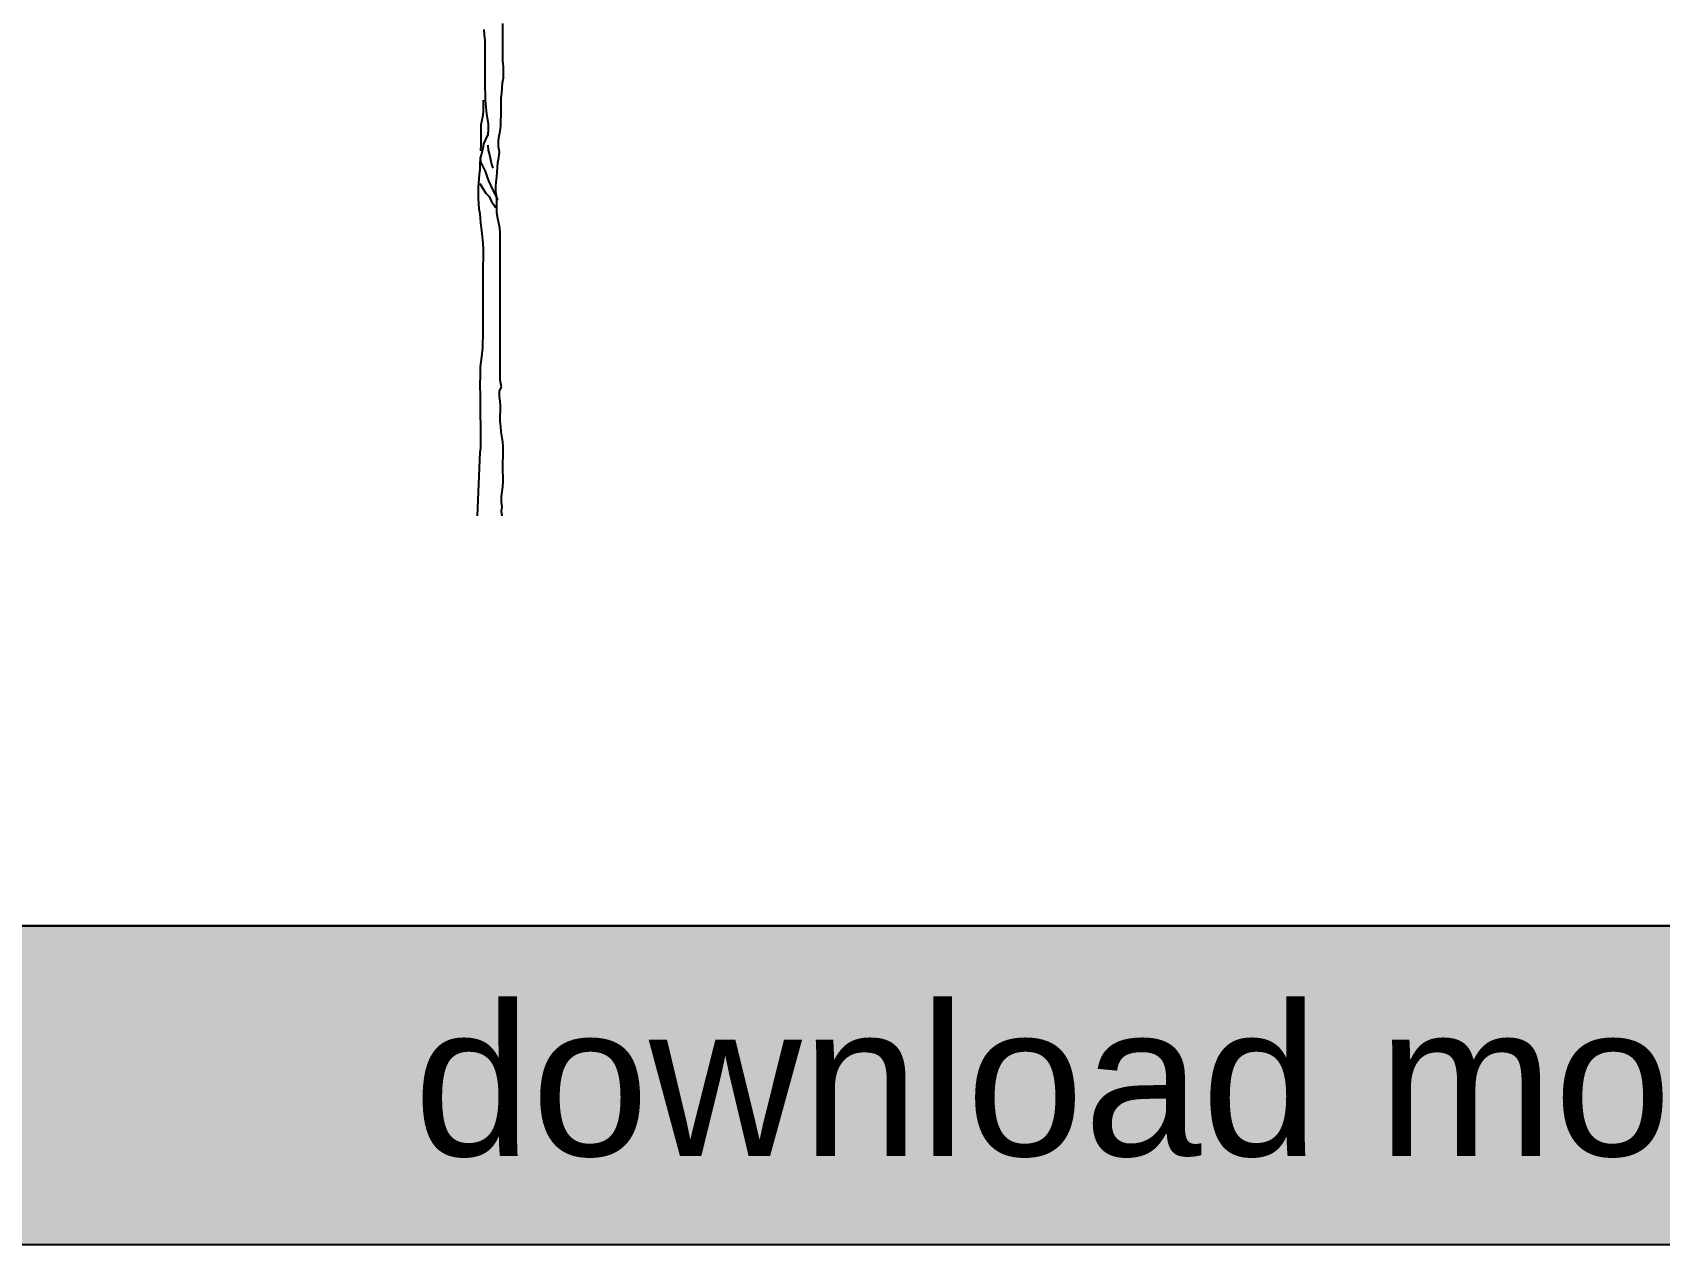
# Model space of a CAD drawing. Header units: millimetres. Extents: x 61831 to 121408, y 302 to 24841.
# Drawn here: x 96760 to 103361, y 302 to 5220 of the extents above; entities that cross this region are included whole.
import ezdxf

# ---------------------------------------------------------------- set-up
doc = ezdxf.new("R2010")
doc.units = ezdxf.units.MM
doc.layers.add('www.cad-blocks.net', color=7, linetype='Continuous')
doc.styles.get("Standard").update_dxf_attribs({"font": 'arial.ttf'})

# ---------------------------------------------------------------- blocks, each defined once
blk = doc.blocks.new('A$C299802A9')
at = {"color": 68, "true_color": 0x415700}
for p, q in [((1526, 1846.7), (1525.8, 1998)), ((1448.5, 1973.8), (1450.2, 1951.5)), ((1450.2, 1951.5), (1452, 1930.8)), ((1452, 1930.8), (1452.1, 1733.2)), ((1527.7, 1822.6), (1526, 1846.7)), ((1527.7, 1777.9), (1527.7, 1822.6)), ((1452.1, 1733.2), (1453.9, 1714.3)), ((1520.9, 1716.1), (1524.3, 1757.3)), ((1524.3, 1757.3), (1527.7, 1777.9)), ((1445.3, 1686.8), (1445.4, 1643.8)), ((1453.9, 1714.3), (1453.9, 1691.9)), ((1453.9, 1691.9), (1455.6, 1673)), ((1455.6, 1673), (1459.1, 1631.8)), ((1519.2, 1697.1), (1520.9, 1716.1)), ((1519.3, 1625), (1519.2, 1697.1)), ((1443.7, 1624.9), (1436.8, 1587.1)), ((1436.8, 1587.1), (1436.9, 1504.6)), ((1445.4, 1643.8), (1443.7, 1624.9)), ((1459.1, 1631.8), (1466, 1590.5)), ((1466, 1590.5), (1466, 1568.2)), ((1517.6, 1604.3), (1519.3, 1625)), ((1517.6, 1582), (1517.6, 1604.3)), ((1464.3, 1547.6), (1447.2, 1509.7)), ((1466, 1568.2), (1464.3, 1547.6)), ((1507.3, 1521.8), (1510.8, 1542.4)), ((1507.4, 1497.7), (1507.3, 1521.8)), ((1510.8, 1542.4), (1514.2, 1561.4)), ((1514.2, 1561.4), (1517.6, 1582)), ((1443.8, 1490.8), (1433.5, 1449.6)), ((1433.5, 1458.1), (1435.2, 1437.5)), ((1436.9, 1504.6), (1435.2, 1485.6)), ((1435.2, 1485.6), (1435.2, 1482.2)), ((1447.2, 1509.7), (1443.8, 1490.8)), ((1464.4, 1504.6), (1466.1, 1484)), ((1466.1, 1484), (1471.3, 1465.1)), ((1471.3, 1465.1), (1474.8, 1446.2)), ((1505.7, 1434.1), (1509.1, 1454.8)), ((1512.5, 1477.1), (1507.4, 1497.7)), ((1509.1, 1454.8), (1512.5, 1477.1)), ((1430.1, 1387.7), (1428.4, 1367)), ((1431.8, 1406.6), (1430.1, 1387.7)), ((1433.5, 1449.6), (1431.8, 1428.9)), ((1431.8, 1428.9), (1431.8, 1406.6)), ((1435.2, 1437.5), (1443.8, 1418.6)), ((1443.8, 1418.6), (1454.2, 1399.7)), ((1454.2, 1399.7), (1461.1, 1379.1)), ((1474.8, 1446.2), (1479.9, 1427.2)), ((1479.9, 1427.2), (1485.1, 1411.8)), ((1500.6, 1375.7), (1504, 1413.5)), ((1504, 1413.5), (1505.7, 1434.1)), ((1428.4, 1367), (1425.7, 1336.4)), ((1431.9, 1349.9), (1443.9, 1329.2)), ((1443.9, 1329.2), (1456, 1310.3)), ((1461.1, 1379.1), (1468, 1360.2)), ((1468, 1360.2), (1485.2, 1322.4)), ((1485.2, 1322.4), (1493.8, 1305.2)), ((1497.2, 1336.2), (1498.9, 1355.1)), ((1497.2, 1313.8), (1497.2, 1336.2)), ((1498.9, 1355.1), (1500.6, 1375.7)), ((1456, 1310.3), (1469.7, 1296.6)), ((1469.7, 1296.6), (1478.3, 1279.4)), ((1478.3, 1279.4), (1488.7, 1262.2)), ((1488.7, 1262.2), (1495.6, 1250.2)), ((1493.8, 1305.2), (1502.4, 1286.3)), ((1500.7, 1293.2), (1497.2, 1313.8)), ((1500.7, 1229.6), (1500.7, 1293.2)), ((1502.4, 1286.3), (1505.8, 1281.2)), ((1505.9, 1207.3), (1500.7, 1229.6)), ((1512.8, 1169.4), (1505.9, 1207.3)), ((1514.6, 1148.8), (1512.8, 1169.4)), ((1514.6, 1075.2), (1514.6, 1148.8))]:
    blk.add_line(p, q, dxfattribs=at)
at = {"color": 45}
for p, q in [((1425.7, 1336.4), (1425, 1329.2)), ((1425, 1329.2), (1425.1, 1288)), ((1431.9, 1349.9), (1443.9, 1329.2)), ((1443.9, 1329.2), (1456, 1310.3)), ((1425.1, 1288), (1426.8, 1269.1)), ((1426.8, 1269.1), (1428.5, 1246.7)), ((1456, 1310.3), (1469.7, 1296.6)), ((1469.7, 1296.6), (1478.3, 1279.4)), ((1478.3, 1279.4), (1488.7, 1262.2)), ((1488.7, 1262.2), (1495.6, 1250.2)), ((1428.5, 1246.7), (1432, 1227.8)), ((1432, 1227.8), (1435.5, 1190)), ((1435.5, 1190), (1437.2, 1167.7)), ((1437.2, 1167.7), (1440.7, 1147)), ((1440.7, 1147), (1444.1, 1105.8)), ((1444.1, 1105.8), (1445.9, 1083.4)), ((1445.9, 1083.4), (1445.9, 1040.5)), ((1514.9, 551.7), (1514.6, 1075.2)), ((1445.9, 1040.5), (1444.2, 1021.6)), ((1444.2, 1021.6), (1444.2, 725.3)), ((1442.6, 684), (1439.2, 646.2)), ((1444.2, 725.3), (1442.5, 706.4)), ((1442.5, 706.4), (1442.6, 684)), ((1435.7, 625.6), (1434, 605)), ((1434, 605), (1434.1, 560.3)), ((1439.2, 646.2), (1435.7, 625.6)), ((1434.1, 560.3), (1432.4, 541.4)), ((1432.4, 541.4), (1432.4, 520.7)), ((1520.1, 524.3), (1514.9, 551.7)), ((1432.4, 520.7), (1434.1, 500.1)), ((1434.1, 500.1), (1434.3, 276.7)), ((1511.5, 507.1), (1520.1, 524.3)), ((1511.5, 484.7), (1511.5, 507.1)), ((1515, 465.8), (1511.5, 484.7)), ((1516.7, 446.9), (1515, 465.8)), ((1515, 405.6), (1516.7, 426.3)), ((1515, 385), (1515, 405.6)), ((1516.7, 426.3), (1516.7, 446.9)), ((1516.8, 362.7), (1515, 385)), ((1518.5, 342.1), (1516.8, 362.7)), ((1525.4, 300.8), (1518.5, 342.1)), ((1434.3, 276.7), (1432.6, 257.7)), ((1527.2, 281.9), (1525.4, 300.8)), ((1527.2, 238.9), (1527.2, 281.9)), ((1432.6, 257.7), (1420.7, 0.7)), ((1525.5, 220), (1527.2, 238.9)), ((1525.5, 178.8), (1525.5, 220)), ((1527.3, 159.9), (1525.5, 178.8)), ((1525.6, 118.6), (1527.3, 139.2)), ((1527.3, 139.2), (1527.3, 159.9)), ((1520.5, 79.1), (1522.2, 99.7)), ((1520.5, 56.7), (1520.5, 79.1)), ((1522.2, 99.7), (1525.6, 118.6)), ((1522.2, 37.8), (1520.5, 56.7)), ((1520.5, 18.9), (1522.2, 37.8)), ((1522.3, 0), (1520.5, 18.9))]:
    blk.add_line(p, q, dxfattribs=at)
blk = doc.blocks.new('FORMAT')
at = {"layer": 'www.cad-blocks.net', "true_color": 0x546d8e}
h = blk.add_hatch(color=155, dxfattribs=at)
h.set_gradient(color1=(68, 68, 68), color2=(84, 109, 142), tint=1)
h.paths.add_polyline_path([(69289.5, 1594), (69289.5, 301.7), (121407.7, 301.7), (121407.7, 1594)])
at = {"layer": 'www.cad-blocks.net', "color": 155, "true_color": 0x546d8e}
for p, q in [((69289.5, 1594), (121407.7, 1594)), ((69289.5, 1594), (121407.7, 1594)), ((69289.5, 301.7), (121407.7, 301.7))]:
    blk.add_line(p, q, dxfattribs=at)
blk.add_lwpolyline([(69289.5, 22745.2), (121407.7, 22745.2), (121407.7, 1594), (69289.5, 1594)], close=True, dxfattribs=at)
at = {"layer": 'www.cad-blocks.net', "insert": (98306.8, 1275.5), "char_height": 614.25, "attachment_point": 1}
blk.add_mtext_dynamic_manual_height_columns('{\\C255;\\c16777215;download more free cad collection at: www.cad-blocks.net}', width=45138.163, gutter_width=12.5, heights=[0], dxfattribs=at)

msp = doc.modelspace()

# ---------------------------------------------------------------- block references
for name, p in [('FORMAT', (0, 0)), ('A$C299802A9', (97142.9, 3257.8))]:
    msp.add_blockref(name, p)

doc.saveas('drawing.dxf')
